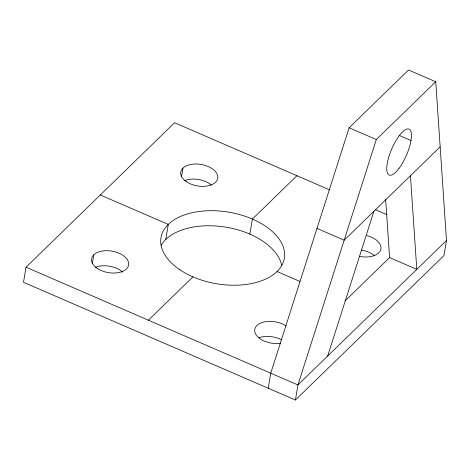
<?xml version="1.0" encoding="UTF-8"?>
<svg xmlns="http://www.w3.org/2000/svg" width="470" height="470" viewBox="0 0 470 470"><rect width="100%" height="100%" fill="white"/><g stroke="black" fill="none" stroke-linecap="round" stroke-linejoin="round"><path stroke-width="0.7" d="M329.887 189.986L174.582 122.74L26.02 267.219L23.5 282.288L295.418 400.017L443.98 255.539L446.5 240.476L435.743 81.757L408.553 69.983L349.128 127.775L270.743 373.18L268.223 388.244M92.361 263.417L93.8 254.805M165.763 239.477L168.284 224.413L100.304 194.98M181.502 176.726L182.942 168.119M249.858 234.131L252.378 219.061L296.946 175.721M295.418 400.017L297.939 384.954L376.317 139.549L435.743 81.757M327.649 356.06L373.891 211.283M148.385 320.199L192.953 276.859M440.155 146.84L344.181 240.176L316.986 228.402M345.027 300.941L389.595 257.595L385.629 199.074M446.5 240.476L297.939 384.954L26.02 267.219M280.643 343.212L278.499 343.635L271.272 343.223L264.351 341.179A18.759 10.892 9.5 0 1 258.259 324.376A18.759 10.892 9.5 0 1 286.107 325.974M399.048 135.354L410.986 140.524M349.128 127.775L376.317 139.549M375.606 209.779L387.039 214.725M389.595 257.595L416.79 269.369L410.445 175.733M277.047 271.507L299.93 281.418M259.082 337.73A18.759 10.892 9.5 0 1 281.7 339.898M95.31 267.336A18.759 10.892 9.5 0 1 122.57 272.065M184.446 180.645A18.759 10.892 9.5 0 1 211.212 184.939M361.53 250.116A18.759 10.892 9.5 0 1 374.361 255.58M161.181 245.27A62.539 36.313 9.5 0 1 226.205 227.216A62.539 36.313 9.5 0 1 281.695 265.515M366.794 235.623A18.759 10.892 9.5 0 1 380.624 250.017A18.759 10.892 9.5 0 1 359.374 256.338M97.284 268.417A18.759 10.892 9.5 0 0 128.181 266.449A18.759 10.892 9.5 0 0 104.881 250.745A18.759 10.892 9.5 0 0 97.284 268.417M186.42 181.726A18.759 10.892 9.5 0 0 217.322 179.763A18.759 10.892 9.5 0 0 194.022 164.059A18.759 10.892 9.5 0 0 186.42 181.726M179.887 269.78A62.539 36.313 9.5 0 0 282.887 263.224A62.539 36.313 9.5 0 0 205.22 210.877A62.539 36.313 9.5 0 0 179.887 269.78M398.93 168.489A25.016 7.99 -66.6 0 0 409.881 129.702A25.016 7.99 -66.6 0 0 388.49 158.043A25.016 7.99 -66.6 0 0 398.93 168.489"/></g></svg>
